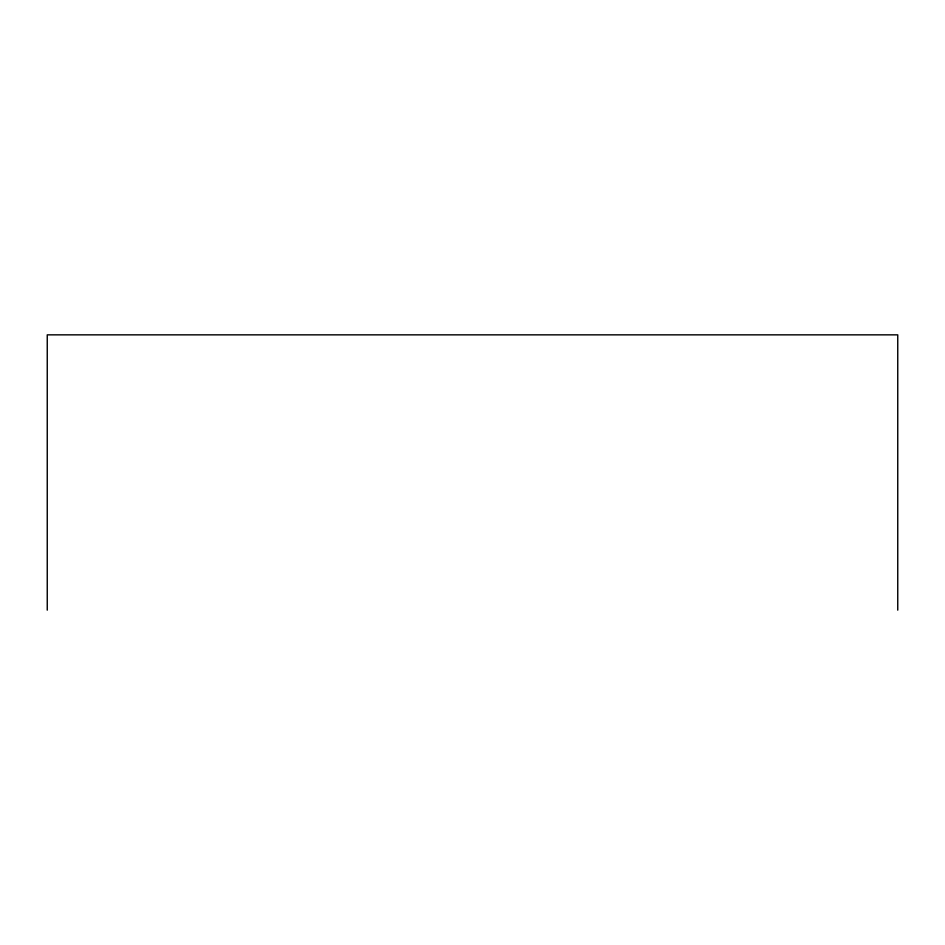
<?xml version="1.0" encoding="UTF-8"?>
<svg xmlns="http://www.w3.org/2000/svg" width="945" height="945" viewBox="0 0 945 945"><rect width="100%" height="100%" fill="white"/><g stroke="black" fill="none" stroke-linecap="round" stroke-linejoin="round"><path stroke-width="1.42" d="M897.75 610.151L897.75 334.849L47.25 334.849L47.25 610.151"/></g></svg>
